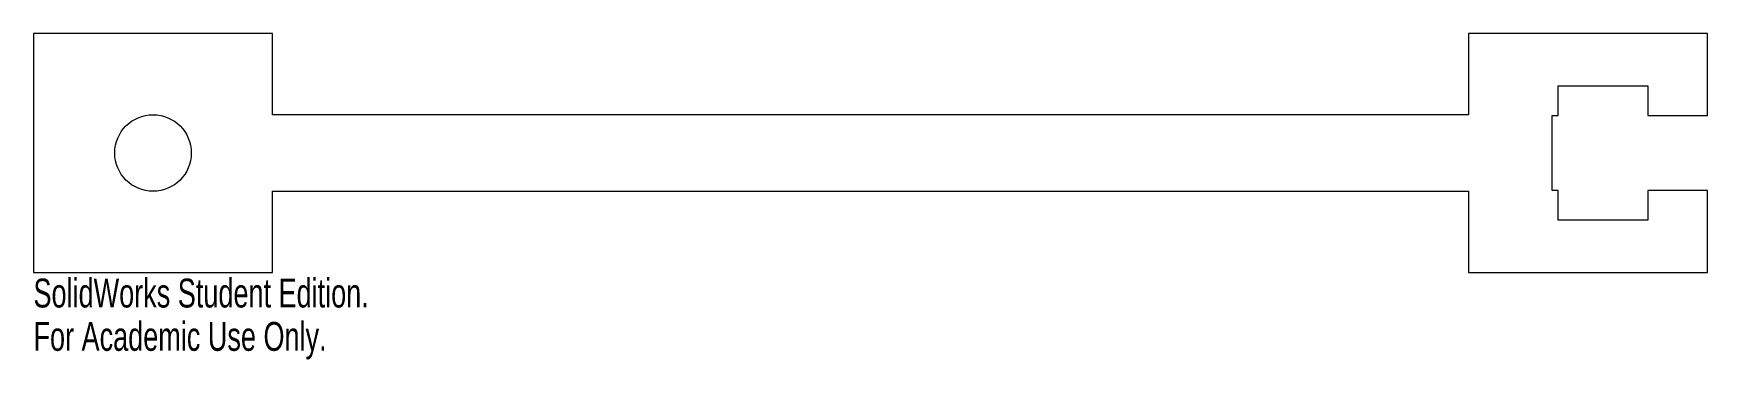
# Model space of a CAD drawing. Header units: millimetres. Extents: x -2 to 26, y -3.5 to 2.
import ezdxf

# ---------------------------------------------------------------- set-up
doc = ezdxf.new("R2010")
doc.units = ezdxf.units.MM
doc.styles.add('SLDTEXTSTYLE0', font='TXT', dxfattribs={"width": 0.7})

msp = doc.modelspace()

# ---------------------------------------------------------------- linework, layer by layer
at = {"color": 7, "linetype": 'Continuous', "lineweight": 15}
for p, q in [((2, 2), (-2, 2)), ((-2, 2), (-2, -2)), ((2, 0.64), (2, 2)), ((26, 2), (22, 2)), ((22, 2), (22, 0.64)), ((26, 0.6285), (26, 2)), ((23.5, 0.6285), (23.5, 1.125)), ((23.5, 1.125), (25, 1.125)), ((25, 1.125), (25, 0.6285)), ((22, 0.64), (2, 0.64)), ((23.4, -0.6285), (23.4, 0.6285)), ((23.4, 0.6285), (23.5, 0.6285)), ((25, 0.6285), (26, 0.6285)), ((2, -2), (2, -0.64)), ((2, -0.64), (22, -0.64)), ((22, -0.64), (22, -2)), ((23.5, -0.6285), (23.4, -0.6285)), ((23.5, -1.125), (23.5, -0.6285)), ((26, -0.6285), (25, -0.6285)), ((25, -0.6285), (25, -1.125)), ((26, -2), (26, -0.6285)), ((25, -1.125), (23.5, -1.125)), ((-2, -2), (2, -2)), ((22, -2), (26, -2))]:
    msp.add_line(p, q, dxfattribs=at)
msp.add_circle((0, 0), 0.64, dxfattribs=at)

# ---------------------------------------------------------------- texts
at = {"color": 7, "linetype": 'Continuous', "char_height": 0.483362, "attachment_point": 1, "style": 'SLDTEXTSTYLE0'}
for s, insert in [('SolidWorks Student Edition.', (-2, -2.102)), ('For Academic Use Only.', (-2, -2.827))]:
    msp.add_mtext(s, dxfattribs=dict(at, insert=insert))

doc.saveas('drawing.dxf')
